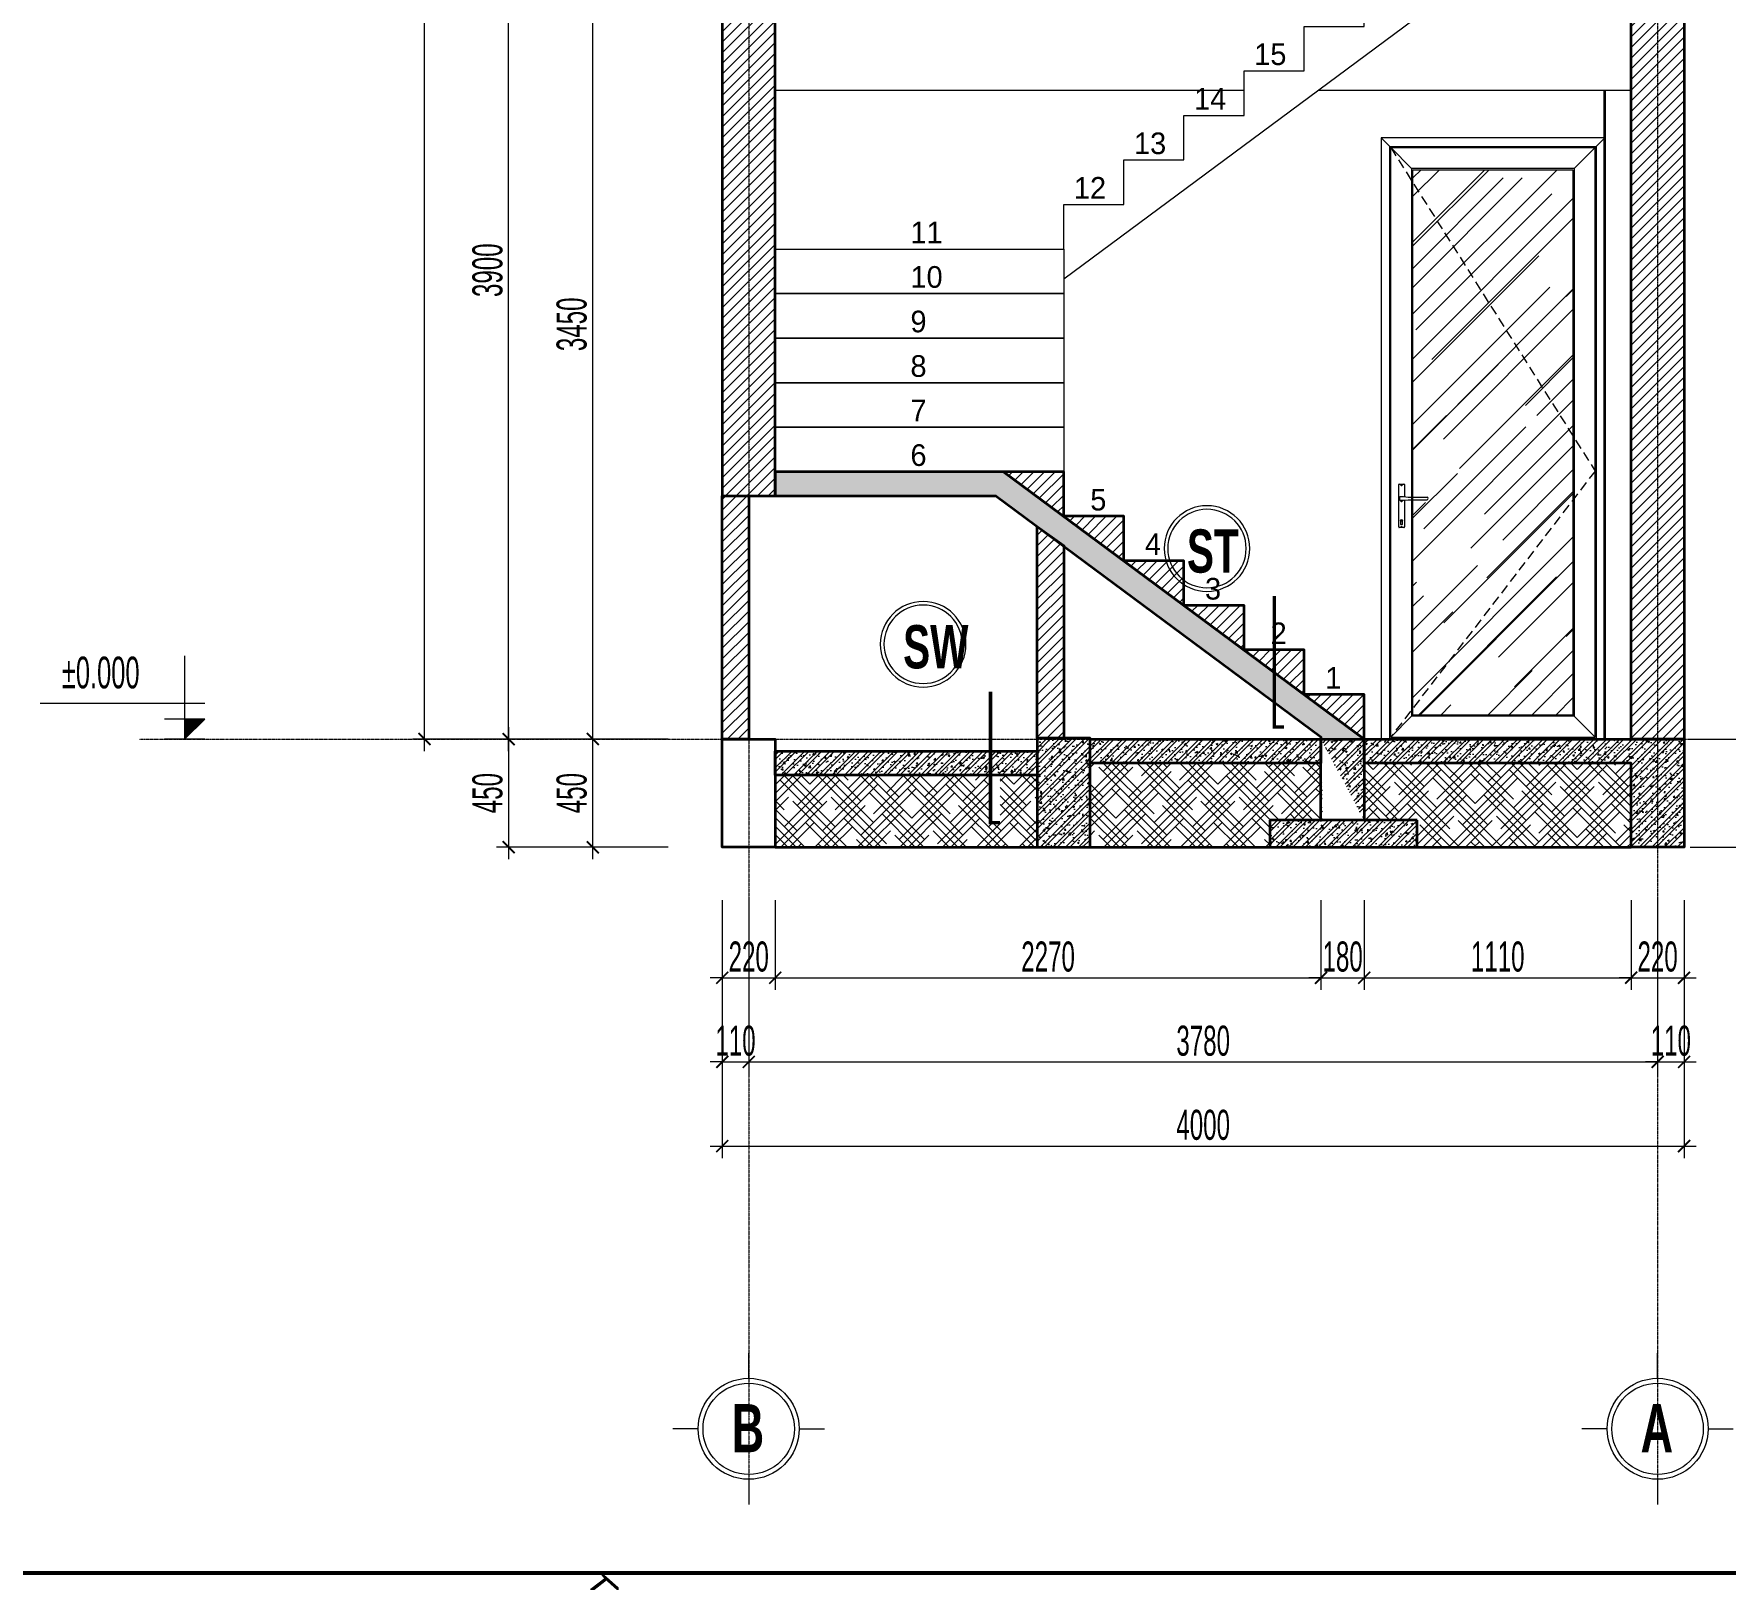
# Model space of a CAD drawing. Header units: millimetres. Extents: x 1336014 to 2939047, y -333549 to -60566.
# Drawn here: x 1497948 to 1504982, y -161557 to -155129 of the extents above; entities that cross this region are included whole.
import ezdxf
from ezdxf.enums import TextEntityAlignment as Align

# ---------------------------------------------------------------- set-up
doc = ezdxf.new("R2010")
doc.units = ezdxf.units.MM
doc.header["$MEASUREMENT"] = 0
doc.linetypes.add('CENTER2', pattern=[1.125, 0.75, -0.125, 0.125, -0.125])
doc.linetypes.add('DASHED', pattern=[0.75, 0.5, -0.25])
for name, color, linetype, lineweight in [('01.Cut', 255, 'Continuous', 35), ('02.Thay', 145, 'Continuous', 15), ('03.Manh', 251, 'Continuous', 13), ('05.Text', 253, 'Continuous', 18), ('06.betong', 2, 'Continuous', 35), ('08.Dim', 156, 'Continuous', 15), ('09.Hatch', 250, 'Continuous', 5), ('10.Text', 254, 'Continuous', 18), ('10.truc', 250, 'CENTER2', 20), ('11.Khung bo', 32, 'Continuous', 50), ('CA.thay 145', 145, 'Continuous', 18), ('DIM', 252, 'Continuous', 20), ('Khóa cửa', 3, 'Continuous', 9), ('manh 08', 8, 'Continuous', 9), ('noi that 15', 15, 'Continuous', 9), ('thay 145', 145, 'Continuous', 18)]:
    doc.layers.add(name, color=color, linetype=linetype, lineweight=lineweight)
doc.layers.add('text', color=7, linetype='Continuous')
doc.styles.add('AVANTH', font='')
doc.styles.add('AVANTHB', font='')
doc.styles.add('TT5_Text Dim', font='hoatbif.shx', dxfattribs={"width": 0.6})
doc.styles.add('VnAvantH', font='')
doc.styles.get('AVANTH').set_extended_font_data('.VnAvantH')
doc.styles.get('AVANTHB').set_extended_font_data('.VnAvantH', bold=True)
doc.styles.get('VnAvantH').set_extended_font_data('.VnAvantH')
doc.dimstyles.new('TT5_Dim 1-50', dxfattribs={"dimscale": 50, "dimtxt": 2.5, "dimasz": 1, "dimexe": 1, "dimexo": 0.5, "dimgap": 0.5, "dimtad": 1, "dimdec": 0, "dimzin": 0, "dimdsep": 46, "dimtxsty": 'TT5_Text Dim', "dimblk": 'ARCHTICK', "dimcen": 0, "dimdle": 1, "dimclrd": 256, "dimclre": 256, "dimclrt": 1, "dimadec": 0, "dimazin": 0, "dimtfac": 0.015, "dimtdec": 0, "dimtix": 1, "dimtmove": 2, "dimatfit": 3, "dimldrblk": 'DOT', "dimfxl": 1, "dimtolj": 1, "dimtzin": 0, "dimlwd": -1, "dimlwe": -1, "dimarcsym": 1})
pattern_1 = [(45, (598528.763, -172857.428), (-22.0970869, 22.0970869), [])]
pattern_2 = [(50, (598528.763, -172857.43), (71.7260183, -6.2752135), [7.5, -82.5]), (355, (598528.76, -172857.43), (-13.8751334, 75.2192134), [6, -66]), (100.4514, (598534.74, -172857.95), (57.850938, 68.943954), [6.374019, -70.114211]), (46.1842, (598528.76, -172837.43), (106.724105, -16.5519014), [11.25, -123.75]), (96.6356, (598537.66, -172838.81), (93.46627, 97.411787), [9.561029, -105.1713]), (351.1842, (598528.76, -172837.43), (93.466195, 97.41186), [9, -99]), (21, (598538.763, -172842.43), (59.6907052, -40.261889), [7.5, -82.5]), (326, (598538.76, -172842.43), (24.331533, 72.5150045), [6, -66]), (71.4514, (598543.74, -172845.78), (84.022263, 32.2530497), [6.374019, -70.114211]), (37.5, (598528.763, -172857.428), (1.2159855, 33.2893854), [0, -65.2, 0, -67, 0, -66.25]), (7.5, (598528.763, -172857.428), (26.3069537, 39.4411712), [0, -38.2, 0, -63.7, 0, -25.25]), (327.5, (598506.463, -172857.428), (53.3822436, -2.2554872), [0, -25, 0, -78, 0, -103.5]), (317.5, (598496.463, -172857.43), (58.318617, 10.0104982), [0, -32.5, 0, -51.8, 0, -73.5]), (45, (598528.763, -172857.428), (-26.5165043, 26.5165043), []), (45, (598546.44, -172857.428), (-26.5165043, 26.5165043), [])]
pattern_3 = [(50, (92194.26, -1e-10), (71.7260183, -6.2752135), [7.5, -82.5]), (355, (92194.26, -1e-10), (-13.8751334, 75.2192134), [6, -66]), (100.4514, (92200.235, -0.52), (57.8509382, 68.9439542), [6.374019, -70.1142112]), (46.1842, (92194.26, 20), (106.724105, -16.5519014), [11.25, -123.75]), (96.6356, (92203.15, 18.62), (93.4662706, 97.411787), [9.561029, -105.1713]), (351.1842, (92194.26, 20), (93.4661945, 97.41186), [9, -99]), (21, (92204.26, 15), (59.6907052, -40.261889), [7.5, -82.5]), (326, (92204.26, 15), (24.3315332, 72.5150045), [6, -66]), (71.4514, (92209.23, 11.645), (84.022263, 32.2530497), [6.374019, -70.1142112]), (37.5, (92194.258, -1e-10), (1.21598553, 33.2893854), [0, -65.2, 0, -67, 0, -66.25]), (7.5, (92194.258, -1e-10), (26.3069537, 39.4411712), [0, -38.2, 0, -63.7, 0, -25.25]), (327.5, (92171.958, -1e-10), (53.3822436, -2.25548717), [0, -25, 0, -78, 0, -103.5]), (317.5, (92161.958, -1e-10), (58.318617, 10.0104982), [0, -32.5, 0, -51.8, 0, -73.5]), (45, (92194.258, -1e-10), (-26.5165043, 26.5165043), []), (45, (92211.935, -1e-10), (-26.5165043, 26.5165043), [])]
pattern_4 = [(45, (92194.258, -1e-10), (53.0330086, 88.38834765), [400, -200]), (135, (92194.258, -1e-10), (53.0330086, -88.38834765), [400, -200])]

# ---------------------------------------------------------------- blocks, each defined once
blk = doc.blocks.new('100')
at = {"layer": '11.Khung bo', "const_width": 26.7}
blk.add_lwpolyline([(1860913, -945240), (1860913, -916940), (1896063, -916940), (1896063, -945240)], close=True, dxfattribs=at)
blk.add_lwpolyline([(1860913, -945240), (1860913, -916940), (1896063, -916940), (1896063, -945240)], close=True, dxfattribs=at)
blk.add_lwpolyline([(1860913, -945240), (1860913, -916940), (1896063, -916940), (1896063, -945240)], close=True, dxfattribs=at)
at = {"layer": '05.Text', "style": 'VnAvantH'}
blk.add_text('KTS.lª thÕ trinh', height=198, dxfattribs=at).set_placement((1898428, -936733), align=Align.RIGHT)
blk = doc.blocks.new('TAY NAM')
at = {"layer": 'Khóa cửa', "color": 62}
for p, q in [((-66.6, -1.9), (-66.6, 62.6)), ((-64, 65.2), (-45.1, 65.2)), ((-63, 10.5), (-63, 0.7)), ((-60.4, 13.1), (-46.7, 13.1)), ((-46.7, 13.1), (-27.3, 11.2)), ((-42.5, 62.6), (-42.5, 12.7)), ((-27.3, 11.2), (51.6, 11.2)), ((-27.3, 0), (51.6, 0)), ((-66.6, -113.4), (-66.6, -1.9)), ((-60.4, -1.9), (-46.7, -1.9)), ((-46.7, -1.9), (-27.3, -0.1)), ((-42.5, -1.5), (-42.5, -113.4)), ((-45.1, -116), (-64, -116)), ((-57, -103.8), (-57, -90.7)), ((-52.7, -104.5), (-56.4, -104.5)), ((-55.2, -89), (-55.2, -85)), ((-55.2, -85), (-53.9, -85)), ((-53.9, -89), (-55.2, -89)), ((-53.9, -85), (-53.9, -89)), ((-52.1, -90.7), (-52.1, -103.8))]:
    blk.add_line(p, q, dxfattribs=at)
at = {"layer": 'Khóa cửa', "color": 62, "ltscale": 0.5}
for p, q in [((-55.7, 58.7), (-53.5, 58.7)), ((-54.6, 59.7), (-54.6, 57.6)), ((-55.7, -7.7), (-53.5, -7.7)), ((-54.6, -6.7), (-54.6, -8.9)), ((-55.7, -113.1), (-53.5, -113.1)), ((-54.6, -112.1), (-54.6, -114.2))]:
    blk.add_line(p, q, dxfattribs=at)
at = {"layer": 'Khóa cửa', "color": 62}
for centre, major_axis, start_param, end_param in [((-64, 62.6), (1.83, 1.83), 0.785398, 2.356194), ((-60.4, 10.5), (-1.83, 1.83), -0.785398, 0.785398), ((-60.4, 0.7), (1.83, 1.83), 2.356194, 3.926991), ((-54.6, 58.8), (-1.23, 1.23), 3.926991, 10.210176), ((-45.1, 62.6), (1.83, 1.83), 5.497787, 7.068583), ((50.3, 5.6), (-4.05, 4.05), 2.580988, 5.272994), ((-54.6, -7.6), (-1.23, 1.23), 3.926991, 10.210176), ((-64, -113.4), (-1.83, 1.83), 0.785398, 2.356194), ((-54.6, -87), (3.12, 3.12), 5.497787, 11.780972), ((-56.4, -103.8), (-0.458, 0.458), 0.785398, 2.356194), ((-54.6, -113), (-1.23, 1.23), 3.926991, 10.210176), ((-52.7, -103.8), (0.458, 0.458), 3.926991, 5.497787), ((-45.1, -113.4), (-1.83, 1.83), 2.356194, 3.926991)]:
    blk.add_ellipse(centre, major_axis=major_axis, ratio=1, start_param=start_param, end_param=end_param, dxfattribs=at)
blk = doc.blocks.new('34redrf')
at = {"layer": '03.Manh', "ltscale": 0.1}
h = blk.add_hatch(dxfattribs=at)
h.set_pattern_fill('AR-RROOF', color=256, scale=200, angle=45)
h.set_pattern_definition([(45, (9044.24, -14122.06), (169.705627, 452.54834), [3000, -400, 1000, -200]), (45, (9161.62, -13863.26), (-329.51176, 46.66905), [600, -66, 1200, -150]), (45, (8994.74, -13931.14), (640.638744, 830.143361), [1600, -280, 800, -200])])
h.paths.add_polyline_path([(908007.4, 11593.4), (907341.4, 11593.4), (907341.4, 13861.8), (908007.4, 13861.8)])
at = {"layer": '03.Manh'}
for points in [[(907245.4, 13957.8), (907209.4, 13993.8), (907209.4, 11493.4), (907245.4, 11493.4)], [(908139.4, 13993.8), (907209.4, 13993.8), (907245.4, 13957.8), (908103.4, 13957.8)], [(907336.4, 11588.4), (907249.4, 11501.4), (907249.4, 13953.8), (907336.4, 13866.8)], [(907249.4, 13953.8), (908099.4, 13953.8), (908012.4, 13866.8), (907336.4, 13866.8)], [(908099.4, 13953.8), (908012.4, 13866.8), (908012.4, 11588.4), (908099.4, 11501.4)], [(908139.4, 13993.8), (908103.4, 13957.8), (908103.4, 11493.4), (908139.4, 11493.4)], [(908012.4, 11588.4), (907336.4, 11588.4), (907249.4, 11501.4), (908099.4, 11501.4)]]:
    blk.add_lwpolyline(points, close=True, dxfattribs=at)
at = {"layer": '03.Manh', "linetype": 'DASHED', "ltscale": 80}
blk.add_lwpolyline([(907249.4, 13953.8), (908099.4, 12608.4), (907249.4, 11501.4)], dxfattribs=at)
at = {"layer": '03.Manh', "ltscale": 0.15}
blk.add_lwpolyline([(908007.4, 11593.4), (907341.4, 11593.4), (907341.4, 13861.8), (908007.4, 13861.8)], close=True, dxfattribs=at)
at = {"layer": '03.Manh'}
blk.add_blockref('TAY NAM', (907349.1, 12489), dxfattribs=at)
blk = doc.blocks.new('DANHTRUC')
for p, q in [((980383, -947347), (980383, -947137)), ((979963, -947767), (979753, -947767)), ((980803, -947767), (981013, -947767)), ((980383, -948187), (980383, -948397))]:
    blk.add_line(p, q)
for radius in [420, 380]:
    blk.add_circle((980383, -947767), radius)
blk = doc.blocks.new('_ARCHTICK')
at = {"const_width": 0.15}
blk.add_lwpolyline([(-0.5, -0.5), (0.5, 0.5)], dxfattribs=at)
blk = doc.blocks.new('*D837')
at = {"layer": '08.Dim', "transparency": 16777216}
for p, q in [((1500811.2, -158732.4), (1500811.2, -159105.4)), ((1501031.2, -158732.4), (1501031.2, -159105.4)), ((1500811.2, -159055.4), (1500761.2, -159055.4)), ((1500811.2, -159055.4), (1501031.2, -159055.4)), ((1501031.2, -159055.4), (1501081.2, -159055.4))]:
    blk.add_line(p, q, dxfattribs=at)
at = {"layer": 'Defpoints', "color": 0, "transparency": 16777216}
for p in [(1500811.2, -158707.4), (1501031.2, -158707.4), (1501031.2, -159055.4)]:
    blk.add_point(p, dxfattribs=at)
at = {"layer": '08.Dim', "transparency": 16777216, "xscale": 50, "yscale": 50, "zscale": 50}
blk.add_blockref('_ARCHTICK', (1500811.2, -159055.4), dxfattribs=at)
at = {"layer": '08.Dim', "transparency": 16777216, "xscale": 50, "yscale": 50, "zscale": 50, "rotation": 180}
blk.add_blockref('_ARCHTICK', (1501031.2, -159055.4), dxfattribs=at)
at = {"layer": '08.Dim', "color": 1, "transparency": 16777216, "insert": (1500921.2, -158967.9), "char_height": 125, "attachment_point": 5, "style": 'TT5_Text Dim'}
blk.add_mtext('\\A1;220', dxfattribs=at)
blk = doc.blocks.new('_DOT')
blk.add_line((-0.5, 0), (-1, 0))
at = {"const_width": 0.5}
blk.add_lwpolyline([(-0.25, 0, 1), (0.25, 0, 1)], format="xyb", close=True, dxfattribs=at)
blk = doc.blocks.new('*D838')
at = {"layer": '08.Dim', "transparency": 16777216}
for p, q in [((1501031.2, -158732.4), (1501031.2, -159105.4)), ((1503301.2, -158732.4), (1503301.2, -159105.4)), ((1500981.2, -159055.4), (1503351.2, -159055.4))]:
    blk.add_line(p, q, dxfattribs=at)
at = {"layer": 'Defpoints', "color": 0, "transparency": 16777216}
for p in [(1501031.2, -158707.4), (1503301.2, -158707.4), (1503301.2, -159055.4)]:
    blk.add_point(p, dxfattribs=at)
at = {"layer": '08.Dim', "transparency": 16777216, "xscale": 50, "yscale": 50, "zscale": 50, "rotation": 180}
blk.add_blockref('_ARCHTICK', (1501031.2, -159055.4), dxfattribs=at)
at = {"layer": '08.Dim', "transparency": 16777216, "xscale": 50, "yscale": 50, "zscale": 50}
blk.add_blockref('_ARCHTICK', (1503301.2, -159055.4), dxfattribs=at)
at = {"layer": '08.Dim', "color": 1, "transparency": 16777216, "insert": (1502166.2, -158967.9), "char_height": 125, "attachment_point": 5, "style": 'TT5_Text Dim'}
blk.add_mtext('\\A1;2270', dxfattribs=at)
blk = doc.blocks.new('*D839')
at = {"layer": '08.Dim', "transparency": 16777216}
for p, q in [((1503301.2, -158732.4), (1503301.2, -159105.4)), ((1503481.2, -158732.4), (1503481.2, -159105.4)), ((1503301.2, -159055.4), (1503251.2, -159055.4)), ((1503301.2, -159055.4), (1503481.2, -159055.4)), ((1503481.2, -159055.4), (1503531.2, -159055.4))]:
    blk.add_line(p, q, dxfattribs=at)
at = {"layer": 'Defpoints', "color": 0, "transparency": 16777216}
for p in [(1503301.2, -158707.4), (1503481.2, -158707.4), (1503481.2, -159055.4)]:
    blk.add_point(p, dxfattribs=at)
at = {"layer": '08.Dim', "transparency": 16777216, "xscale": 50, "yscale": 50, "zscale": 50}
blk.add_blockref('_ARCHTICK', (1503301.2, -159055.4), dxfattribs=at)
at = {"layer": '08.Dim', "transparency": 16777216, "xscale": 50, "yscale": 50, "zscale": 50, "rotation": 180}
blk.add_blockref('_ARCHTICK', (1503481.2, -159055.4), dxfattribs=at)
at = {"layer": '08.Dim', "color": 1, "transparency": 16777216, "insert": (1503391.2, -158967.9), "char_height": 125, "attachment_point": 5, "style": 'TT5_Text Dim'}
blk.add_mtext('\\A1;180', dxfattribs=at)
blk = doc.blocks.new('*D840')
at = {"layer": '08.Dim', "transparency": 16777216}
for p, q in [((1503481.2, -158732.4), (1503481.2, -159105.4)), ((1504591.2, -158732.4), (1504591.2, -159105.4)), ((1503431.2, -159055.4), (1504641.2, -159055.4))]:
    blk.add_line(p, q, dxfattribs=at)
at = {"layer": 'Defpoints', "color": 0, "transparency": 16777216}
for p in [(1503481.2, -158707.4), (1504591.2, -158707.4), (1504591.2, -159055.4)]:
    blk.add_point(p, dxfattribs=at)
at = {"layer": '08.Dim', "transparency": 16777216, "xscale": 50, "yscale": 50, "zscale": 50, "rotation": 180}
blk.add_blockref('_ARCHTICK', (1503481.2, -159055.4), dxfattribs=at)
at = {"layer": '08.Dim', "transparency": 16777216, "xscale": 50, "yscale": 50, "zscale": 50}
blk.add_blockref('_ARCHTICK', (1504591.2, -159055.4), dxfattribs=at)
at = {"layer": '08.Dim', "color": 1, "transparency": 16777216, "insert": (1504036.2, -158967.9), "char_height": 125, "attachment_point": 5, "style": 'TT5_Text Dim'}
blk.add_mtext('\\A1;1110', dxfattribs=at)
blk = doc.blocks.new('*D841')
at = {"layer": '08.Dim', "transparency": 16777216}
for p, q in [((1504591.2, -158732.4), (1504591.2, -159105.4)), ((1504811.2, -158732.4), (1504811.2, -159105.4)), ((1504591.2, -159055.4), (1504541.2, -159055.4)), ((1504591.2, -159055.4), (1504811.2, -159055.4)), ((1504811.2, -159055.4), (1504861.2, -159055.4))]:
    blk.add_line(p, q, dxfattribs=at)
at = {"layer": 'Defpoints', "color": 0, "transparency": 16777216}
for p in [(1504591.2, -158707.4), (1504811.2, -158707.4), (1504811.2, -159055.4)]:
    blk.add_point(p, dxfattribs=at)
at = {"layer": '08.Dim', "transparency": 16777216, "xscale": 50, "yscale": 50, "zscale": 50}
blk.add_blockref('_ARCHTICK', (1504591.2, -159055.4), dxfattribs=at)
at = {"layer": '08.Dim', "transparency": 16777216, "xscale": 50, "yscale": 50, "zscale": 50, "rotation": 180}
blk.add_blockref('_ARCHTICK', (1504811.2, -159055.4), dxfattribs=at)
at = {"layer": '08.Dim', "color": 1, "transparency": 16777216, "insert": (1504701.2, -158967.9), "char_height": 125, "attachment_point": 5, "style": 'TT5_Text Dim'}
blk.add_mtext('\\A1;220', dxfattribs=at)
blk = doc.blocks.new('*D842')
at = {"layer": '08.Dim', "transparency": 16777216}
for p, q in [((1500921.2, -158732.4), (1500921.2, -159455.4)), ((1504701.2, -158732.4), (1504701.2, -159455.4)), ((1500871.2, -159405.4), (1504751.2, -159405.4))]:
    blk.add_line(p, q, dxfattribs=at)
at = {"layer": 'Defpoints', "color": 0, "transparency": 16777216}
for p in [(1500921.2, -158707.4), (1504701.2, -158707.4), (1504701.2, -159405.4)]:
    blk.add_point(p, dxfattribs=at)
at = {"layer": '08.Dim', "transparency": 16777216, "xscale": 50, "yscale": 50, "zscale": 50, "rotation": 180}
blk.add_blockref('_ARCHTICK', (1500921.2, -159405.4), dxfattribs=at)
at = {"layer": '08.Dim', "transparency": 16777216, "xscale": 50, "yscale": 50, "zscale": 50}
blk.add_blockref('_ARCHTICK', (1504701.2, -159405.4), dxfattribs=at)
at = {"layer": '08.Dim', "color": 1, "transparency": 16777216, "insert": (1502811.2, -159317.9), "char_height": 125, "attachment_point": 5, "style": 'TT5_Text Dim'}
blk.add_mtext('\\A1;3780', dxfattribs=at)
blk = doc.blocks.new('*D843')
at = {"layer": '08.Dim', "transparency": 16777216}
for p, q in [((1500811.2, -158732.4), (1500811.2, -159455.4)), ((1500921.2, -158732.4), (1500921.2, -159455.4)), ((1500811.2, -159405.4), (1500761.2, -159405.4)), ((1500811.2, -159405.4), (1500921.2, -159405.4)), ((1500921.2, -159405.4), (1500971.2, -159405.4))]:
    blk.add_line(p, q, dxfattribs=at)
at = {"layer": 'Defpoints', "color": 0, "transparency": 16777216}
for p in [(1500811.2, -158707.4), (1500921.2, -158707.4), (1500921.2, -159405.4)]:
    blk.add_point(p, dxfattribs=at)
at = {"layer": '08.Dim', "transparency": 16777216, "xscale": 50, "yscale": 50, "zscale": 50}
blk.add_blockref('_ARCHTICK', (1500811.2, -159405.4), dxfattribs=at)
at = {"layer": '08.Dim', "transparency": 16777216, "xscale": 50, "yscale": 50, "zscale": 50, "rotation": 180}
blk.add_blockref('_ARCHTICK', (1500921.2, -159405.4), dxfattribs=at)
at = {"layer": '08.Dim', "color": 1, "transparency": 16777216, "insert": (1500866.2, -159317.9), "char_height": 125, "attachment_point": 5, "style": 'TT5_Text Dim'}
blk.add_mtext('\\A1;110', dxfattribs=at)
blk = doc.blocks.new('*D844')
at = {"layer": '08.Dim', "transparency": 16777216}
for p, q in [((1504701.2, -158732.4), (1504701.2, -159455.4)), ((1504811.2, -158732.4), (1504811.2, -159455.4)), ((1504701.2, -159405.4), (1504651.2, -159405.4)), ((1504701.2, -159405.4), (1504811.2, -159405.4)), ((1504811.2, -159405.4), (1504861.2, -159405.4))]:
    blk.add_line(p, q, dxfattribs=at)
at = {"layer": 'Defpoints', "color": 0, "transparency": 16777216}
for p in [(1504701.2, -158707.4), (1504811.2, -158707.4), (1504811.2, -159405.4)]:
    blk.add_point(p, dxfattribs=at)
at = {"layer": '08.Dim', "transparency": 16777216, "xscale": 50, "yscale": 50, "zscale": 50}
blk.add_blockref('_ARCHTICK', (1504701.2, -159405.4), dxfattribs=at)
at = {"layer": '08.Dim', "transparency": 16777216, "xscale": 50, "yscale": 50, "zscale": 50, "rotation": 180}
blk.add_blockref('_ARCHTICK', (1504811.2, -159405.4), dxfattribs=at)
at = {"layer": '08.Dim', "color": 1, "transparency": 16777216, "insert": (1504756.2, -159317.9), "char_height": 125, "attachment_point": 5, "style": 'TT5_Text Dim'}
blk.add_mtext('\\A1;110', dxfattribs=at)
blk = doc.blocks.new('*D845')
at = {"layer": '08.Dim', "transparency": 16777216}
for p, q in [((1500811.2, -158732.4), (1500811.2, -159805.4)), ((1504811.2, -158732.4), (1504811.2, -159805.4)), ((1500761.2, -159755.4), (1504861.2, -159755.4))]:
    blk.add_line(p, q, dxfattribs=at)
at = {"layer": 'Defpoints', "color": 0, "transparency": 16777216}
for p in [(1500811.2, -158707.4), (1504811.2, -158707.4), (1504811.2, -159755.4)]:
    blk.add_point(p, dxfattribs=at)
at = {"layer": '08.Dim', "transparency": 16777216, "xscale": 50, "yscale": 50, "zscale": 50, "rotation": 180}
blk.add_blockref('_ARCHTICK', (1500811.2, -159755.4), dxfattribs=at)
at = {"layer": '08.Dim', "transparency": 16777216, "xscale": 50, "yscale": 50, "zscale": 50}
blk.add_blockref('_ARCHTICK', (1504811.2, -159755.4), dxfattribs=at)
at = {"layer": '08.Dim', "color": 1, "transparency": 16777216, "insert": (1502811.2, -159667.9), "char_height": 125, "attachment_point": 5, "style": 'TT5_Text Dim'}
blk.add_mtext('\\A1;4000', dxfattribs=at)
blk = doc.blocks.new('*D846')
at = {"layer": '08.Dim', "transparency": 16777216}
for p, q in [((1505349.7, -158562.4), (1505349.7, -158012.4)), ((1504836.2, -158062.4), (1505399.7, -158062.4)), ((1504836.2, -158512.4), (1505399.7, -158512.4))]:
    blk.add_line(p, q, dxfattribs=at)
at = {"layer": 'Defpoints', "color": 0, "transparency": 16777216}
for p in [(1504811.2, -158062.4), (1505349.7, -158062.4), (1504811.2, -158512.4)]:
    blk.add_point(p, dxfattribs=at)
at = {"layer": '08.Dim', "transparency": 16777216, "xscale": 50, "yscale": 50, "zscale": 50}
for p, rotation in [((1505349.7, -158062.4), 90), ((1505349.7, -158512.4), 270)]:
    blk.add_blockref('_ARCHTICK', p, dxfattribs=dict(at, rotation=rotation))
at = {"layer": '08.Dim', "color": 1, "transparency": 16777216, "insert": (1505262.2, -158287.4), "char_height": 125, "attachment_point": 5, "rotation": 90, "style": 'TT5_Text Dim'}
blk.add_mtext('\\A1;450', dxfattribs=at)
blk = doc.blocks.new('*D847')
at = {"layer": '08.Dim', "transparency": 16777216}
for p, q in [((1505036.2, -154611.9), (1505399.7, -154611.9)), ((1505349.7, -158112.4), (1505349.7, -154561.9)), ((1504836.2, -158062.4), (1505399.7, -158062.4))]:
    blk.add_line(p, q, dxfattribs=at)
at = {"layer": 'Defpoints', "color": 0, "transparency": 16777216}
for p in [(1505011.2, -154611.9), (1505349.7, -154611.9), (1504811.2, -158062.4)]:
    blk.add_point(p, dxfattribs=at)
at = {"layer": '08.Dim', "transparency": 16777216, "xscale": 50, "yscale": 50, "zscale": 50}
for p, rotation in [((1505349.7, -154611.9), 90), ((1505349.7, -158062.4), 270)]:
    blk.add_blockref('_ARCHTICK', p, dxfattribs=dict(at, rotation=rotation))
at = {"layer": '08.Dim', "color": 1, "transparency": 16777216, "insert": (1505262.2, -156337.2), "char_height": 125, "attachment_point": 5, "rotation": 90, "style": 'TT5_Text Dim'}
blk.add_mtext('\\A1;3450', dxfattribs=at)
blk = doc.blocks.new('*D861')
at = {"layer": '08.Dim', "transparency": 16777216}
for p, q in [((1500272.7, -158562.4), (1500272.7, -158012.4)), ((1500586.2, -158062.4), (1500222.7, -158062.4)), ((1500586.2, -158512.4), (1500222.7, -158512.4))]:
    blk.add_line(p, q, dxfattribs=at)
at = {"layer": 'Defpoints', "color": 0, "transparency": 16777216}
for p in [(1500272.7, -158062.4), (1500611.2, -158062.4), (1500611.2, -158512.4)]:
    blk.add_point(p, dxfattribs=at)
at = {"layer": '08.Dim', "transparency": 16777216, "xscale": 50, "yscale": 50, "zscale": 50}
for p, rotation in [((1500272.7, -158062.4), 90), ((1500272.7, -158512.4), 270)]:
    blk.add_blockref('_ARCHTICK', p, dxfattribs=dict(at, rotation=rotation))
at = {"layer": '08.Dim', "color": 1, "transparency": 16777216, "insert": (1500185.2, -158287.4), "char_height": 125, "attachment_point": 5, "rotation": 90, "style": 'TT5_Text Dim'}
blk.add_mtext('\\A1;450', dxfattribs=at)
blk = doc.blocks.new('*D862')
at = {"layer": '08.Dim', "transparency": 16777216}
for p, q in [((1500586.2, -154611.9), (1500222.7, -154611.9)), ((1500272.7, -158112.4), (1500272.7, -154561.9)), ((1500586.2, -158062.4), (1500222.7, -158062.4))]:
    blk.add_line(p, q, dxfattribs=at)
at = {"layer": 'Defpoints', "color": 0, "transparency": 16777216}
for p in [(1500272.7, -154611.9), (1500611.2, -154611.9), (1500611.2, -158062.4)]:
    blk.add_point(p, dxfattribs=at)
at = {"layer": '08.Dim', "transparency": 16777216, "xscale": 50, "yscale": 50, "zscale": 50}
for p, rotation in [((1500272.7, -154611.9), 90), ((1500272.7, -158062.4), 270)]:
    blk.add_blockref('_ARCHTICK', p, dxfattribs=dict(at, rotation=rotation))
at = {"layer": '08.Dim', "color": 1, "transparency": 16777216, "insert": (1500185.2, -156337.2), "char_height": 125, "attachment_point": 5, "rotation": 90, "style": 'TT5_Text Dim'}
blk.add_mtext('\\A1;3450', dxfattribs=at)
blk = doc.blocks.new('*D870')
at = {"layer": '08.Dim', "transparency": 16777216}
for p, q in [((1499922.7, -158112.4), (1499922.7, -154111.9)), ((1500586.2, -154161.9), (1499872.7, -154161.9)), ((1500586.2, -158062.4), (1499872.7, -158062.4))]:
    blk.add_line(p, q, dxfattribs=at)
at = {"layer": 'Defpoints', "color": 0, "transparency": 16777216}
for p in [(1499922.7, -154161.9), (1500611.2, -154161.9), (1500611.2, -158062.4)]:
    blk.add_point(p, dxfattribs=at)
at = {"layer": '08.Dim', "transparency": 16777216, "xscale": 50, "yscale": 50, "zscale": 50}
for p, rotation in [((1499922.7, -154161.9), 90), ((1499922.7, -158062.4), 270)]:
    blk.add_blockref('_ARCHTICK', p, dxfattribs=dict(at, rotation=rotation))
at = {"layer": '08.Dim', "color": 1, "transparency": 16777216, "insert": (1499835.2, -156112.2), "char_height": 125, "attachment_point": 5, "rotation": 90, "style": 'TT5_Text Dim'}
blk.add_mtext('\\A1;3900', dxfattribs=at)
blk = doc.blocks.new('*D874')
at = {"layer": '08.Dim', "transparency": 16777216}
for p, q in [((1499922.7, -158012.4), (1499922.7, -158562.4)), ((1500586.2, -158062.4), (1499872.7, -158062.4)), ((1500586.2, -158512.4), (1499872.7, -158512.4))]:
    blk.add_line(p, q, dxfattribs=at)
at = {"layer": 'Defpoints', "color": 0, "transparency": 16777216}
for p in [(1500611.2, -158062.4), (1499922.7, -158512.4), (1500611.2, -158512.4)]:
    blk.add_point(p, dxfattribs=at)
at = {"layer": '08.Dim', "transparency": 16777216, "xscale": 50, "yscale": 50, "zscale": 50}
for p, rotation in [((1499922.7, -158062.4), 90), ((1499922.7, -158512.4), 270)]:
    blk.add_blockref('_ARCHTICK', p, dxfattribs=dict(at, rotation=rotation))
at = {"layer": '08.Dim', "color": 1, "transparency": 16777216, "insert": (1499835.2, -158287.4), "char_height": 125, "attachment_point": 5, "rotation": 90, "style": 'TT5_Text Dim'}
blk.add_mtext('\\A1;450', dxfattribs=at)
blk = doc.blocks.new('*D875')
at = {"layer": '08.Dim', "transparency": 16777216}
for p, q in [((1500586.2, -144112.2), (1499522.7, -144112.2)), ((1499572.7, -158112.4), (1499572.7, -144062.2)), ((1500586.2, -158062.4), (1499522.7, -158062.4))]:
    blk.add_line(p, q, dxfattribs=at)
at = {"layer": 'Defpoints', "color": 0, "transparency": 16777216}
for p in [(1499572.7, -144112.2), (1500611.2, -144112.2), (1500611.2, -158062.4)]:
    blk.add_point(p, dxfattribs=at)
at = {"layer": '08.Dim', "transparency": 16777216, "xscale": 50, "yscale": 50, "zscale": 50}
for p, rotation in [((1499572.7, -144112.2), 90), ((1499572.7, -158062.4), 270)]:
    blk.add_blockref('_ARCHTICK', p, dxfattribs=dict(at, rotation=rotation))
at = {"layer": '08.Dim', "color": 1, "transparency": 16777216, "insert": (1499485.2, -151087.3), "char_height": 125, "attachment_point": 5, "rotation": 90, "style": 'TT5_Text Dim'}
blk.add_mtext('\\A1;13950', dxfattribs=at)
blk = doc.blocks.new('A$C4E7C6F34')
at = {"layer": 'DIM'}
blk.add_hatch(color=256, dxfattribs=at).paths.add_polyline_path([(-38, 0), (-38, 138), (-178, 138)])
for p, q in [((-38, 576), (-38, 0)), ((964, 248), (-178, 248)), ((-178, 138), (101, 138)), ((-178, 138), (-38, 0)), ((-178, 0), (101, 0))]:
    blk.add_line(p, q, dxfattribs=at)
at = {"layer": 'text', "style": 'TT5_Text Dim', "flags": 8}
blk.add_attdef('%%P0.000', text='', height=220, dxfattribs=at).set_placement((102, 461), align=Align.MIDDLE_LEFT)
blk = doc.blocks.new('A$C31C4286B')
at = {"layer": 'manh 08', "color": 8}
blk.add_circle((492, 948), 274, dxfattribs=at)
at = {"layer": 'noi that 15', "color": 2, "ltscale": 5}
blk.add_lwpolyline([(61, 644, 22.4, 22.4, 0), (61, -194, 22.4, 22.4, 0), (0, -194, 0, 0, 0), (0, 948, 0, 0, 0), (218, 948, 0, 0, 0)], format="xyseb", dxfattribs=at)
at = {"layer": 'thay 145'}
blk.add_circle((492, 948), 251, dxfattribs=at)

msp = doc.modelspace()

# ---------------------------------------------------------------- hatches: boundary and pattern name
at = {"layer": '09.Hatch', "ltscale": 50}
h = msp.add_hatch(dxfattribs=at)
h.set_pattern_fill('TUONGXAY', color=256, scale=250, style=0)
h.set_pattern_definition([(45, (317024.273, -41542.795), (-22.0970869, 22.0970869), [])])
h.paths.add_polyline_path([(1501031.2, -154611.9), (1500811.2, -154611.9), (1500811.2, -157050.7), (1501031.2, -157050.7)])
h = msp.add_hatch(dxfattribs=at)
h.set_pattern_fill('TUONGXAY', color=256, scale=250, style=0)
h.set_pattern_definition(pattern_1)
h.paths.add_polyline_path([(1504591.2, -154611.9), (1504811.2, -154611.9), (1504811.2, -158062.4), (1504591.2, -158062.4)])
h = msp.add_hatch(dxfattribs=at)
h.set_pattern_fill('BTCT', color=256, scale=10, style=0)
h.set_pattern_definition([(50, (-295173.97, -98032.295), (71.7260183, -6.2752135), [7.5, -82.5]), (355, (-295173.97, -98032.295), (-13.8751334, 75.2192134), [6, -66]), (100.4514, (-295167.994, -98032.82), (57.8509382, 68.9439542), [6.374019, -70.1142112]), (46.1842, (-295173.97, -98012.295), (106.724105, -16.5519014), [11.25, -123.75]), (96.6356, (-295165.08, -98013.67), (93.4662706, 97.411787), [9.561029, -105.1713]), (351.1842, (-295173.97, -98012.3), (93.4661945, 97.41186), [9, -99]), (21, (-295163.97, -98017.295), (59.6907052, -40.261889), [7.5, -82.5]), (326, (-295163.97, -98017.295), (24.3315332, 72.5150045), [6, -66]), (71.4514, (-295159, -98020.65), (84.0222629, 32.2530497), [6.374019, -70.1142112]), (37.5, (-295173.97, -98032.295), (1.21598553, 33.2893854), [0, -65.2, 0, -67, 0, -66.25]), (7.5, (-295173.97, -98032.295), (26.30695374, 39.4411712), [0, -38.2, 0, -63.7, 0, -25.25]), (327.5, (-295196.27, -98032.295), (53.3822436, -2.25548717), [0, -25, 0, -78, 0, -103.5]), (317.5, (-295206.27, -98032.295), (58.3186169, 10.0104982), [0, -32.5, 0, -51.8, 0, -73.5]), (45, (-295173.97, -98032.295), (-26.5165043, 26.5165043), []), (45, (-295156.294, -98032.295), (-26.5165043, 26.5165043), [])])
h.paths.add_polyline_path([(1501031.2, -156950.7), (1501031.2, -157050.7), (1501948.2, -157050.7), (1503300.2, -158052.8), (1503300.2, -158062.4), (1503481.2, -158062.4), (1501981.2, -156950.7)])
h = msp.add_hatch(dxfattribs=at)
h.set_pattern_fill('TUONGXAY', color=256, scale=250, style=0)
h.set_pattern_definition([(45, (-295173.97, -98032.295), (-22.0970869, 22.0970869), [])])
h.paths.add_polyline_path([(1501981.2, -156950.7), (1503481.2, -158062.4), (1503481.2, -157877.1), (1503231.2, -157877.1), (1503231.2, -157691.8), (1502981.2, -157691.8), (1502981.2, -157506.5), (1502731.2, -157506.5), (1502731.2, -157321.2), (1502481.2, -157321.2), (1502481.2, -157135.9), (1502231.2, -157135.9), (1502231.2, -156950.7)])
h = msp.add_hatch(dxfattribs=at)
h.set_pattern_fill('TUONGXAY', color=256, scale=250, style=0)
h.set_pattern_definition(pattern_1)
h.paths.add_polyline_path([(1500811.2, -157050.7), (1500921.2, -157050.7), (1500921.2, -158062.4), (1500811.2, -158062.4)])
h = msp.add_hatch(dxfattribs=at)
h.set_pattern_fill('TUONGXAY', color=256, scale=250, style=0)
h.set_pattern_definition(pattern_1)
h.paths.add_polyline_path([(1502231.2, -157353.4), (1502231, -157260.3), (1502121, -157178.8), (1502121.2, -158062.4), (1502231.2, -158062.4)])
h = msp.add_hatch(dxfattribs=at)
h.set_pattern_fill('BTCT', color=256, scale=10, style=0)
h.set_pattern_definition(pattern_3)
h.paths.add_polyline_path([(1501031.2, -158112.4), (1502121, -158112.4), (1502121, -158212.4), (1501031.2, -158212.4)])
h = msp.add_hatch(dxfattribs=at)
h.set_pattern_fill('BTCT', color=256, scale=10, style=0)
h.set_pattern_definition(pattern_3)
h.paths.add_polyline_path([(1502121, -158059.4), (1502121, -158512.4), (1502341, -158512.4), (1502341, -158059.4)])
h = msp.add_hatch(dxfattribs=at)
h.set_pattern_fill('BTCT', color=256, scale=10, style=0)
h.set_pattern_definition(pattern_3)
h.paths.add_polyline_path([(1502341, -158062.4), (1503300.2, -158062.4), (1503300.2, -158162.4), (1502341, -158162.4)])
h = msp.add_hatch(dxfattribs=at)
h.set_pattern_fill('BTCT', color=256, scale=10, style=0)
h.set_pattern_definition(pattern_2)
h.paths.add_polyline_path([(1503701, -158512.4), (1503701, -158399.2), (1503087.9, -158399.2), (1503087.9, -158512.4)])
edge = h.paths.add_edge_path()
edge.add_line((1503701, -158512.4), (1503701, -158399.2))
edge.add_line((1503701, -158399.2), (1503087.9, -158399.2))
edge.add_line((1503087.9, -158399.2), (1503087.9, -158512.4))
edge.add_line((1503087.9, -158512.4), (1503701, -158512.4))
edge.add_line((1503481.2, -158062.4), (1503481.2, -158399.2))
edge.add_line((1503300.2, -158399.2), (1503300.2, -158062.4))
edge.add_line((1503481.2, -158399.2), (1503307.8, -158399.2))
edge.add_line((1503300.2, -158062.4), (1503481.2, -158062.4))
h = msp.add_hatch(dxfattribs=at)
h.set_pattern_fill('BTCT', color=256, scale=10, style=0)
h.set_pattern_definition(pattern_2)
h.paths.add_polyline_path([(1503481.2, -158062.4), (1504811.2, -158062.4), (1504811.2, -158512.4), (1504591.2, -158512.4), (1504591.2, -158162.4), (1503481.2, -158162.4)])
at = {"layer": '09.Hatch'}
h = msp.add_hatch(dxfattribs=at)
h.set_pattern_fill('HOUND', color=256, scale=400, angle=45)
h.set_pattern_definition(pattern_4)
h.paths.add_polyline_path([(1503087.9, -158512.4), (1503087.9, -158399.2), (1503300.2, -158399.2), (1503300.2, -158162.4), (1502341, -158162.4), (1502341, -158512.4)])
h = msp.add_hatch(dxfattribs=at)
h.set_pattern_fill('HOUND', color=256, scale=400, angle=45)
h.set_pattern_definition([(45, (554863.675, -173745.428), (53.0330086, 88.38834765), [400, -200]), (135, (554863.675, -173745.428), (53.0330086, -88.38834765), [400, -200])])
h.paths.add_polyline_path([(1503481.2, -158162.4), (1503481.2, -158399.2), (1503701, -158399.2), (1503701, -158512.4), (1504591.2, -158512.4), (1504591.2, -158162.4)])
h = msp.add_hatch(dxfattribs=at)
h.set_pattern_fill('HOUND', color=256, scale=400, angle=45)
h.set_pattern_definition(pattern_4)
h.paths.add_polyline_path([(1501926.4, -158212.4), (1501031.2, -158212.4), (1501031.2, -158512.4), (1502121, -158512.4), (1502121, -158212.4), (1501966.4, -158212.4), (1501966.4, -158410.3), (1501926.4, -158410.3)])
at = {"layer": '09.Hatch', "ltscale": 50}
h = msp.add_hatch(dxfattribs=at)
h.set_pattern_fill('BTCT', color=256, scale=10, style=0)
h.set_pattern_definition([(50, (598528.763, -172884.356), (71.7260183, -6.2752135), [7.5, -82.5]), (355, (598528.76, -172884.356), (-13.8751334, 75.2192134), [6, -66]), (100.4514, (598534.74, -172884.88), (57.850938, 68.943954), [6.374019, -70.114211]), (46.1842, (598528.76, -172864.36), (106.724105, -16.5519014), [11.25, -123.75]), (96.6356, (598537.66, -172865.74), (93.46627, 97.411787), [9.561029, -105.1713]), (351.1842, (598528.76, -172864.36), (93.466195, 97.41186), [9, -99]), (21, (598538.763, -172869.356), (59.6907052, -40.261889), [7.5, -82.5]), (326, (598538.76, -172869.356), (24.331533, 72.5150045), [6, -66]), (71.4514, (598543.74, -172872.71), (84.022263, 32.2530497), [6.374019, -70.114211]), (37.5, (598528.763, -172884.356), (1.2159855, 33.2893854), [0, -65.2, 0, -67, 0, -66.25]), (7.5, (598528.763, -172884.356), (26.3069537, 39.4411712), [0, -38.2, 0, -63.7, 0, -25.25]), (327.5, (598506.463, -172884.356), (53.3822436, -2.2554872), [0, -25, 0, -78, 0, -103.5]), (317.5, (598496.463, -172884.356), (58.318617, 10.0104982), [0, -32.5, 0, -51.8, 0, -73.5]), (45, (598528.763, -172884.356), (-26.5165043, 26.5165043), []), (45, (598546.44, -172884.356), (-26.5165043, 26.5165043), [])])
h.paths.add_polyline_path([(1503701, -158512.4), (1503701, -158399.2), (1503087.9, -158399.2), (1503087.9, -158512.4)])

# ---------------------------------------------------------------- linework, layer by layer
at = {"layer": '01.Cut'}
for points in [[(1501031.2, -154611.9), (1500811.2, -154611.9), (1500811.2, -157050.7), (1501031.2, -157050.7)], [(1504591.2, -154611.9), (1504811.2, -154611.9), (1504811.2, -158062.4), (1504591.2, -158062.4)], [(1500811.2, -157050.7), (1500921.2, -157050.7), (1500921.2, -158062.4), (1500811.2, -158062.4)], [(1502121, -157178.8), (1502231, -157257.4), (1502231, -158059.4), (1502121, -158059.4)]]:
    msp.add_lwpolyline(points, close=True, dxfattribs=at)
for points in [[(1504481.2, -158062.4), (1504481.2, -155361.9)], [(1501981.2, -156950.7), (1503481.2, -158062.4), (1503481.2, -157877.1), (1503231.2, -157877.1), (1503231.2, -157691.8), (1502981.2, -157691.8), (1502981.2, -157506.5), (1502731.2, -157506.5), (1502731.2, -157321.2), (1502481.2, -157321.2), (1502481.2, -157135.9), (1502231.2, -157135.9), (1502231.2, -156950.7), (1501981.2, -156950.7)], [(1501031.2, -158512.4), (1504591.2, -158512.4)]]:
    msp.add_lwpolyline(points, dxfattribs=at)
at = {"layer": '02.Thay'}
for points in [[(1502231.2, -156024.2), (1502231.2, -155838.9), (1502481.2, -155838.9), (1502481.2, -155653.6), (1502731.2, -155653.6), (1502731.2, -155468.3), (1502981.2, -155468.3), (1502981.2, -155283), (1503231.2, -155283), (1503231.2, -155097.8), (1503481.2, -155097.8), (1503481.2, -154912.5), (1504591.2, -154912.5)], [(1502231.2, -156148.7), (1503764.2, -155012.5), (1504591.2, -155012.5)], [(1503481.2, -158062.4), (1503481.2, -157877.1), (1503231.2, -157877.1), (1503231.2, -157691.8), (1502981.2, -157691.8), (1502981.2, -157506.5), (1502731.2, -157506.5), (1502731.2, -157321.2), (1502481.2, -157321.2), (1502481.2, -157135.9), (1502231.2, -157135.9), (1502231.2, -156950.7), (1501031.2, -156950.7)], [(1501981.2, -156950.7), (1501031.2, -156950.7)], [(1503481.2, -158062.4), (1501981.2, -156950.7)], [(1503300.2, -158062.4), (1503300.2, -158052.8), (1501948.2, -157050.7), (1501031.2, -157050.7)]]:
    msp.add_lwpolyline(points, dxfattribs=at)
for points in [[(1501031.2, -156024.2), (1502231.2, -156024.2), (1502231.2, -156209.5), (1501031.2, -156209.5)], [(1501031.2, -156209.5), (1502231.2, -156209.5), (1502231.2, -156394.8), (1501031.2, -156394.8)], [(1501031.2, -156394.8), (1502231.2, -156394.8), (1502231.2, -156580.1), (1501031.2, -156580.1)], [(1501031.2, -156580.1), (1502231.2, -156580.1), (1502231.2, -156765.4), (1501031.2, -156765.4)], [(1501031.2, -156765.4), (1502231.2, -156765.4), (1502231.2, -156950.7), (1501031.2, -156950.7)]]:
    msp.add_lwpolyline(points, close=True, dxfattribs=at)
at = {"layer": '03.Manh'}
msp.add_lwpolyline([(1502981.2, -155364.4), (1501031.2, -155364.4), (1501031.2, -154914.4), (1504591.2, -154914.4), (1504591.2, -155364.4), (1503289.4, -155364.4)], dxfattribs=at)
at = {"layer": '06.betong'}
for p, q in [((1503300.2, -158062.4), (1503481.2, -158062.4)), ((1503300.2, -158399.2), (1503300.2, -158062.4)), ((1503481.2, -158062.4), (1503481.2, -158399.2)), ((1503701, -158399.2), (1503087.9, -158399.2)), ((1503087.9, -158399.2), (1503087.9, -158512.4)), ((1503481.2, -158399.2), (1503307.8, -158399.2)), ((1503701, -158512.4), (1503701, -158399.2)), ((1503087.9, -158512.4), (1503701, -158512.4))]:
    msp.add_line(p, q, dxfattribs=at)
for points in [[(1501031.2, -156950.7), (1501031.2, -157050.7), (1501948.2, -157050.7), (1503300.2, -158052.8), (1503300.2, -158062.4), (1503481.2, -158062.4), (1501981.2, -156950.7), (1501031.2, -156950.7)], [(1502121, -158059.4), (1502121, -158512.4), (1502341, -158512.4), (1502341, -158059.4), (1502121, -158059.4)], [(1503481.2, -158062.4), (1504811.2, -158062.4), (1504811.2, -158512.4), (1504591.2, -158512.4), (1504591.2, -158162.4), (1503481.2, -158162.4), (1503481.2, -158062.4)]]:
    msp.add_lwpolyline(points, dxfattribs=at)
for points in [[(1500811.2, -158062.4), (1501031.2, -158062.4), (1501031.2, -158512.4), (1500811.2, -158512.4)], [(1501031.2, -158112.4), (1502121, -158112.4), (1502121, -158212.4), (1501031.2, -158212.4)], [(1502341, -158062.4), (1503300.2, -158062.4), (1503300.2, -158162.4), (1502341, -158162.4)]]:
    msp.add_lwpolyline(points, close=True, dxfattribs=at)
at = {"layer": '10.truc'}
for p, q in [((1500921.2, -144266.6), (1500921.2, -161246.4)), ((1504701.2, -144266.6), (1504701.2, -161246.4))]:
    msp.add_line(p, q, dxfattribs=at)
msp.add_lwpolyline([(1498385.9, -158062.4), (1507820.2, -158062.4)], dxfattribs=at)

# ---------------------------------------------------------------- block references
at = {"layer": '01.Cut'}
msp.add_blockref('34redrf', (596341.8, -169555.8), dxfattribs=at)
at = {"layer": '05.Text', "xscale": 0.6, "yscale": 0.6, "zscale": 0.6, "rotation": 270}
msp.add_blockref('100', (2062301.9, 976106.3), dxfattribs=at)
at = {"layer": '05.Text', "xscale": 0.5, "yscale": 0.5, "zscale": 0.5}
for p in [(1010729.5, 312951.9), (1014509.5, 312951.9)]:
    msp.add_blockref('DANHTRUC', p, dxfattribs=at)
at = {"layer": '08.Dim'}
ref = msp.add_blockref('A$C4E7C6F34', (1498552.2, -158062.4), dxfattribs=dict(at, xscale=-0.6, yscale=0.6, zscale=0.6))
ref.add_attrib('%%P0.000', '%%p0.000', dxfattribs={"layer": 'text', "height": 132, "style": 'TT5_Text Dim', "width": 0.6, "flags": 8}).set_placement((1498064.6, -157785.6), align=Align.MIDDLE_LEFT)
at = {"layer": 'CA.thay 145', "xscale": -0.650000000372529, "yscale": 0.6500000002113385, "zscale": 0.6500000001008934}
for p in [(1503146.8, -157886.1), (1501966.4, -158284.4)]:
    msp.add_blockref('A$C31C4286B', p, dxfattribs=at)

# ---------------------------------------------------------------- texts
at = {"layer": '05.Text', "style": 'AVANTHB', "width": 0.7}
for s, p in [('b', (1500850.4, -161029.1)), ('a', (1504630.4, -161029.1))]:
    msp.add_text(s, height=200, dxfattribs=at).set_placement(p)
at = {"layer": '10.Text', "style": 'AVANTH'}
for s, p in [('15', (1503023.5, -155258.7)), ('14', (1502773.5, -155444)), ('13', (1502523.5, -155629.3)), ('12', (1502273.5, -155814.6)), ('11', (1501593.8, -155999.9)), ('10', (1501593.8, -156185.2)), ('9', (1501593.8, -156370.5)), ('8', (1501593.8, -156555.8)), ('7', (1501593.8, -156741.1)), ('6', (1501593.8, -156926.3)), ('5', (1502341.7, -157111.6)), ('4', (1502568.8, -157296.9)), ('3', (1502818.8, -157482.2)), ('2', (1503091.7, -157667.5)), ('1', (1503318.8, -157852.8))]:
    msp.add_text(s, height=90, dxfattribs=at).set_placement(p)
at = {"layer": 'text', "style": 'AVANTHB', "width": 0.7}
for s, p in [('sT', (1502743.6, -157370.3)), ('sw', (1501563.3, -157768.5))]:
    msp.add_text(s, height=180, dxfattribs=at).set_placement(p)

# ---------------------------------------------------------------- dimensions: what is measured, and where the dimension line sits
at = {"layer": '08.Dim'}
for base, p1, p2, picture, middle in [((1499572.7, -144112.2), (1500611.2, -158062.4), (1500611.2, -144112.2), '*D875', (1499485.2, -151087.3)), ((1499922.6747, -154161.9277), (1500611.1747, -158062.392), (1500611.1747, -154161.9277), '*D870', (1499835.1747, -156112.1599)), ((1500272.6747, -154611.9277), (1500611.1747, -158062.392), (1500611.1747, -154611.9277), '*D862', (1500185.1747, -156337.1599)), ((1505349.6747, -154611.9277), (1504811.1747, -158062.392), (1505011.1747, -154611.9277), '*D847', (1505262.1747, -156337.1599)), ((1499922.7, -158512.4), (1500611.2, -158062.4), (1500611.2, -158512.4), '*D874', (1499835.2, -158287.4)), ((1500272.7, -158062.4), (1500611.2, -158512.4), (1500611.2, -158062.4), '*D861', (1500185.2, -158287.4)), ((1505349.7, -158062.4), (1504811.2, -158512.4), (1504811.2, -158062.4), '*D846', (1505262.2, -158287.4))]:
    dim = msp.add_linear_dim(base=base, p1=p1, p2=p2, angle=90, dimstyle='TT5_Dim 1-50', dxfattribs=at)
    dim.commit()
    dim.dimension.update_dxf_attribs({"geometry": picture, "text_midpoint": middle})
for base, p1, p2, picture, middle in [((1500921.2, -159405.4), (1500811.2, -158707.4), (1500921.2, -158707.4), '*D843', (1500866.2, -159317.9)), ((1501031.2, -159055.4), (1500811.2, -158707.4), (1501031.2, -158707.4), '*D837', (1500921.2, -158967.9)), ((1504811.2, -159755.4), (1500811.2, -158707.4), (1504811.2, -158707.4), '*D845', (1502811.2, -159667.9)), ((1504701.2, -159405.4), (1500921.2, -158707.4), (1504701.2, -158707.4), '*D842', (1502811.2, -159317.9)), ((1503301.2, -159055.4), (1501031.2, -158707.4), (1503301.2, -158707.4), '*D838', (1502166.2, -158967.9)), ((1503481.2, -159055.4), (1503301.2, -158707.4), (1503481.2, -158707.4), '*D839', (1503391.2, -158967.9)), ((1504591.2, -159055.4), (1503481.2, -158707.4), (1504591.2, -158707.4), '*D840', (1504036.2, -158967.9)), ((1504811.2, -159055.4), (1504591.2, -158707.4), (1504811.2, -158707.4), '*D841', (1504701.2, -158967.9)), ((1504811.2, -159405.4), (1504701.2, -158707.4), (1504811.2, -158707.4), '*D844', (1504756.2, -159317.9))]:
    dim = msp.add_linear_dim(base=base, p1=p1, p2=p2, dimstyle='TT5_Dim 1-50', dxfattribs=at)
    dim.commit()
    dim.dimension.update_dxf_attribs({"geometry": picture, "text_midpoint": middle})

doc.saveas('drawing.dxf')
